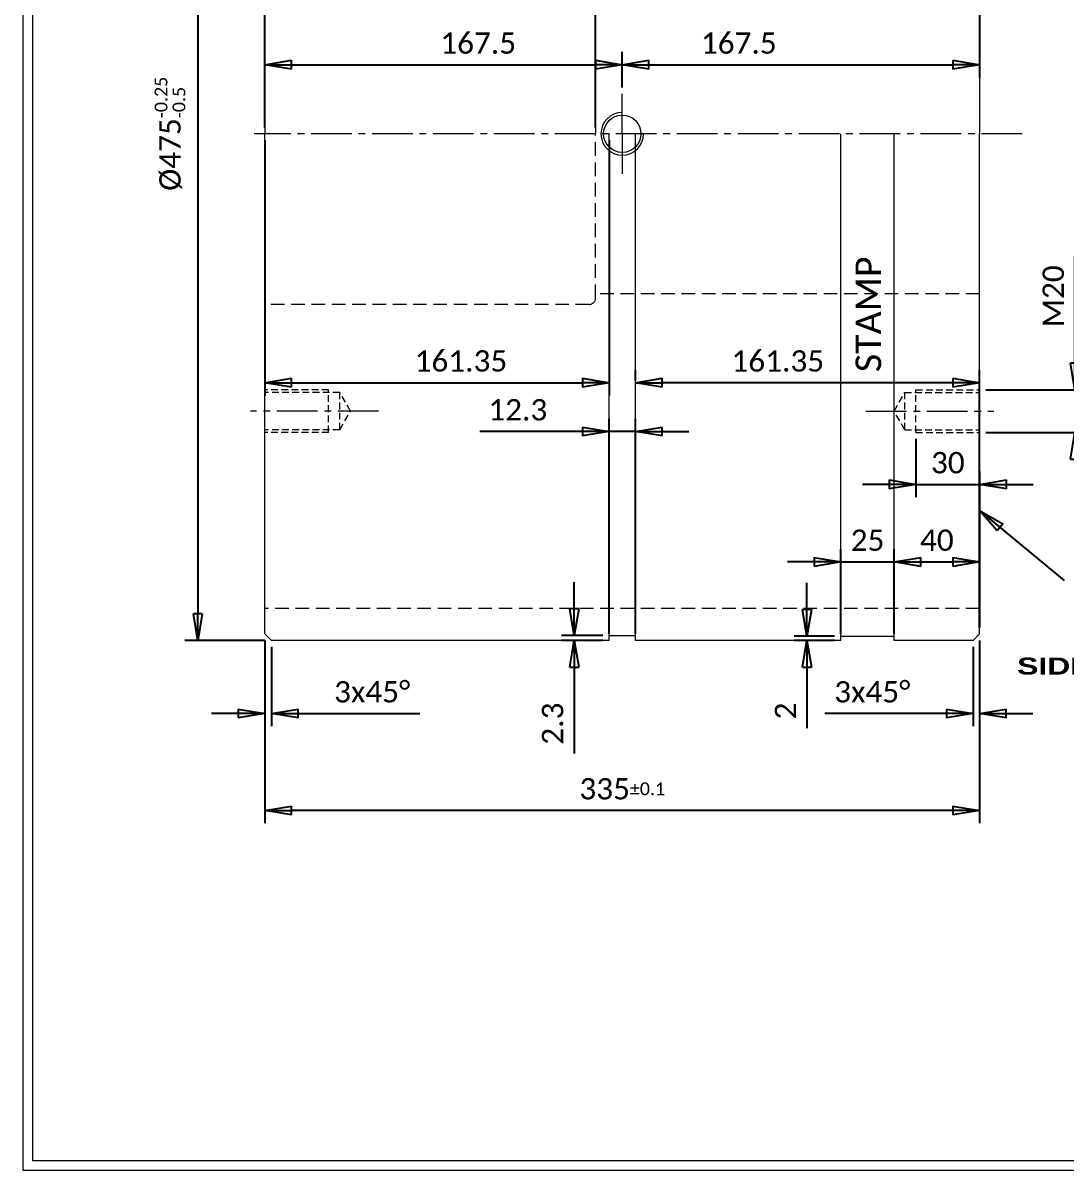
# Model space of a CAD drawing. Header units: millimetres. Extents: x -781 to 404, y -486 to 349.
# Drawn here: x -781 to -291, y -486 to 52 of the extents above; entities that cross this region are included whole.
import ezdxf
from ezdxf.enums import TextEntityAlignment as Align

# ---------------------------------------------------------------- set-up
doc = ezdxf.new("R2010")
doc.units = ezdxf.units.MM
doc.linetypes.add('CENTER2', pattern=[28.575, 19.05, -3.175, 3.175, -3.175])
doc.linetypes.add('HIDDEN2', pattern=[4.7625, 3.175, -1.5875])
doc.layers.get('0').update_dxf_attribs({"color": 6, "lineweight": 0})
for name, color, linetype, lineweight in [('1', 6, 'Continuous', 0), ('10', 6, 'Continuous', 0), ('5', 9, 'Continuous', 0), ('9', 6, 'Continuous', 0)]:
    doc.layers.add(name, color=color, linetype=linetype, lineweight=lineweight)
doc.styles.add('ISO', font='txt_____.ttf')
doc.styles.get("Standard").update_dxf_attribs({"font": 'calibri.ttf'})
doc.dimstyles.new('ISO', dxfattribs={"dimscale": 2, "dimtxt": 3.5, "dimasz": 4.375, "dimexe": 2.1, "dimexo": 1.05, "dimgap": 1.75, "dimtad": 1, "dimdsep": 46, "dimtxsty": 'Standard', "dimblk": 'CLOSED', "dimcen": 0.09, "dimclrt": 1, "dimadec": 0, "dimazin": 0, "dimtfac": 0.4, "dimtofl": 0, "dimtmove": 0, "dimatfit": 3, "dimldrblk": 'CLOSED', "dimfxl": 1, "dimtolj": 1, "dimarcsym": 0})

# ---------------------------------------------------------------- blocks, each defined once
blk = doc.blocks.new('_CLOSED')
at = {"color": 0, "linetype": 'ByBlock', "lineweight": -2}
for p, q in [((-1, 0.166667), (0, 0)), ((-1, 0.166667), (-1, -0.166667)), ((0, 0), (-1, -0.166667)), ((0, 0), (-1, 0))]:
    blk.add_line(p, q, dxfattribs=at)
blk = doc.blocks.new('*D15')
at = {"layer": '9', "color": 0, "linetype": 'Continuous', "lineweight": -2, "transparency": 16777216}
for p, q in [((-667.03, -237.5), (-667.03, -323.27)), ((-332.03, -237.5), (-332.03, -323.27)), ((-344.53, -317.27), (-654.53, -317.27))]:
    blk.add_line(p, q, dxfattribs=at)
at = {"layer": 'Defpoints', "color": 0, "linetype": 'Continuous', "transparency": 16777216}
for p in [(-667.03, -234.5), (-332.03, -234.5), (-667.03, -317.27)]:
    blk.add_point(p, dxfattribs=at)
at = {"layer": '9', "color": 0, "linetype": 'Continuous', "lineweight": -2, "transparency": 16777216, "xscale": 12.5, "yscale": 12.5, "zscale": 12.5, "rotation": 180}
blk.add_blockref('_CLOSED', (-667.03, -317.27), dxfattribs=at)
at = {"layer": '9', "color": 0, "linetype": 'Continuous', "lineweight": -2, "transparency": 16777216, "xscale": 12.5, "yscale": 12.5, "zscale": 12.5}
blk.add_blockref('_CLOSED', (-332.03, -317.27), dxfattribs=at)
at = {"layer": '9', "color": 1, "linetype": 'Continuous', "lineweight": 0, "transparency": 16777216, "insert": (-499.53, -307.15), "char_height": 10, "attachment_point": 5}
blk.add_mtext('\\A1;335{\\H6.000000;±0.1}', dxfattribs=at)
blk = doc.blocks.new('*D16')
at = {"layer": '9', "color": 0, "linetype": 'Continuous', "lineweight": -2, "transparency": 16777216}
for p, q in [((-667.03, -237.5), (-667.03, -277.81)), ((-664.03, -240.5), (-664.03, -277.81)), ((-679.53, -271.81), (-692.03, -271.81)), ((-651.53, -271.81), (-594.5, -271.81))]:
    blk.add_line(p, q, dxfattribs=at)
at = {"layer": 'Defpoints', "color": 0, "linetype": 'Continuous', "transparency": 16777216}
for p in [(-667.03, -234.5), (-664.03, -237.5), (-664.03, -271.81)]:
    blk.add_point(p, dxfattribs=at)
at = {"layer": '9', "color": 0, "linetype": 'Continuous', "lineweight": -2, "transparency": 16777216, "xscale": 12.5, "yscale": 12.5, "zscale": 12.5}
blk.add_blockref('_CLOSED', (-667.03, -271.81), dxfattribs=at)
at = {"layer": '9', "color": 0, "linetype": 'Continuous', "lineweight": -2, "transparency": 16777216, "xscale": 12.5, "yscale": 12.5, "zscale": 12.5, "rotation": 180}
blk.add_blockref('_CLOSED', (-664.03, -271.81), dxfattribs=at)
at = {"layer": '9', "color": 1, "linetype": 'Continuous', "lineweight": 0, "transparency": 16777216, "insert": (-616.76, -261.69), "char_height": 10, "attachment_point": 5}
blk.add_mtext('\\A1;3x45°', dxfattribs=at)
blk = doc.blocks.new('*D17')
at = {"layer": '9', "color": 0, "linetype": 'Continuous', "lineweight": -2, "transparency": 16777216}
for p, q in [((-667.03, 237.5), (-704.53, 237.5)), ((-698.53, 225), (-698.53, -225)), ((-667.03, -237.5), (-704.53, -237.5))]:
    blk.add_line(p, q, dxfattribs=at)
at = {"layer": 'Defpoints', "color": 0, "linetype": 'Continuous', "transparency": 16777216}
for p in [(-664.03, 237.5), (-698.53, -237.5), (-664.03, -237.5)]:
    blk.add_point(p, dxfattribs=at)
at = {"layer": '9', "color": 0, "linetype": 'Continuous', "lineweight": -2, "transparency": 16777216, "xscale": 12.5, "yscale": 12.5, "zscale": 12.5}
for p, rotation in [((-698.53, 237.5), 90), ((-698.53, -237.5), 270)]:
    blk.add_blockref('_CLOSED', p, dxfattribs=dict(at, rotation=rotation))
at = {"layer": '9', "color": 1, "linetype": 'Continuous', "lineweight": 0, "transparency": 16777216, "insert": (-711.57, 0), "char_height": 10, "attachment_point": 5, "rotation": 90}
blk.add_mtext('\\A1;%%c475{\\H6.000000;\\S-0.25^ -0.5;}', dxfattribs=at)
blk = doc.blocks.new('*D20')
at = {"layer": '9', "color": 0, "linetype": 'Continuous', "lineweight": -2, "transparency": 16777216}
for p, q in [((-667.03, -3), (-667.03, -122.69)), ((-505.68, -3), (-505.68, -122.69)), ((-654.53, -116.69), (-518.18, -116.69))]:
    blk.add_line(p, q, dxfattribs=at)
at = {"layer": 'Defpoints', "color": 0, "linetype": 'Continuous', "transparency": 16777216}
for p in [(-667.03, 0), (-505.68, 0), (-505.68, -116.69)]:
    blk.add_point(p, dxfattribs=at)
at = {"layer": '9', "color": 0, "linetype": 'Continuous', "lineweight": -2, "transparency": 16777216, "xscale": 12.5, "yscale": 12.5, "zscale": 12.5, "rotation": 180}
blk.add_blockref('_CLOSED', (-667.03, -116.69), dxfattribs=at)
at = {"layer": '9', "color": 0, "linetype": 'Continuous', "lineweight": -2, "transparency": 16777216, "xscale": 12.5, "yscale": 12.5, "zscale": 12.5}
blk.add_blockref('_CLOSED', (-505.68, -116.69), dxfattribs=at)
at = {"layer": '9', "color": 1, "linetype": 'Continuous', "lineweight": 0, "transparency": 16777216, "insert": (-575.17, -106.56), "char_height": 10, "attachment_point": 5}
blk.add_mtext('\\A1;161.35', dxfattribs=at)
blk = doc.blocks.new('*D21')
at = {"layer": '9', "color": 0, "linetype": 'Continuous', "lineweight": -2, "transparency": 16777216}
for p, q in [((-493.38, -115.75), (-493.38, -110.69)), ((-332.03, -231.5), (-332.03, -110.69)), ((-344.53, -116.69), (-480.88, -116.69))]:
    blk.add_line(p, q, dxfattribs=at)
at = {"layer": 'Defpoints', "color": 0, "linetype": 'Continuous', "transparency": 16777216}
for p in [(-493.38, -116.69), (-493.38, -118.75), (-332.03, -234.5)]:
    blk.add_point(p, dxfattribs=at)
at = {"layer": '9', "color": 0, "linetype": 'Continuous', "lineweight": -2, "transparency": 16777216, "xscale": 12.5, "yscale": 12.5, "zscale": 12.5, "rotation": 180}
blk.add_blockref('_CLOSED', (-493.38, -116.69), dxfattribs=at)
at = {"layer": '9', "color": 0, "linetype": 'Continuous', "lineweight": -2, "transparency": 16777216, "xscale": 12.5, "yscale": 12.5, "zscale": 12.5}
blk.add_blockref('_CLOSED', (-332.03, -116.69), dxfattribs=at)
at = {"layer": '9', "color": 1, "linetype": 'Continuous', "lineweight": 0, "transparency": 16777216, "insert": (-426.61, -106.56), "char_height": 10, "attachment_point": 5}
blk.add_mtext('\\A1;161.35', dxfattribs=at)
blk = doc.blocks.new('*D22')
at = {"layer": '9', "color": 0, "linetype": 'Continuous', "lineweight": -2, "transparency": 16777216}
for p, q in [((-505.68, -234.5), (-505.68, -133.57)), ((-493.38, -234.5), (-493.38, -133.57)), ((-518.18, -139.57), (-566.31, -139.57)), ((-493.38, -139.57), (-505.68, -139.57)), ((-480.88, -139.57), (-468.38, -139.57))]:
    blk.add_line(p, q, dxfattribs=at)
at = {"layer": 'Defpoints', "color": 0, "linetype": 'Continuous', "transparency": 16777216}
for p in [(-505.68, -139.57), (-505.68, -237.5), (-493.38, -237.5)]:
    blk.add_point(p, dxfattribs=at)
at = {"layer": '9', "color": 0, "linetype": 'Continuous', "lineweight": -2, "transparency": 16777216, "xscale": 12.5, "yscale": 12.5, "zscale": 12.5}
blk.add_blockref('_CLOSED', (-505.68, -139.57), dxfattribs=at)
at = {"layer": '9', "color": 0, "linetype": 'Continuous', "lineweight": -2, "transparency": 16777216, "xscale": 12.5, "yscale": 12.5, "zscale": 12.5, "rotation": 180}
blk.add_blockref('_CLOSED', (-493.38, -139.57), dxfattribs=at)
at = {"layer": '9', "color": 1, "linetype": 'Continuous', "lineweight": 0, "transparency": 16777216, "insert": (-548.5, -129.45), "char_height": 10, "attachment_point": 5}
blk.add_mtext('\\A1;12.3', dxfattribs=at)
blk = doc.blocks.new('*D23')
at = {"layer": '9', "color": 0, "linetype": 'Continuous', "lineweight": -2, "transparency": 16777216}
for p, q in [((-667.03, 3), (-667.03, 38.38)), ((-499.53, 21.75), (-499.53, 38.38)), ((-654.53, 32.38), (-512.03, 32.38))]:
    blk.add_line(p, q, dxfattribs=at)
at = {"layer": 'Defpoints', "color": 0, "linetype": 'Continuous', "transparency": 16777216}
for p in [(-499.53, 32.38), (-499.53, 18.75), (-667.03, 0)]:
    blk.add_point(p, dxfattribs=at)
at = {"layer": '9', "color": 0, "linetype": 'Continuous', "lineweight": -2, "transparency": 16777216, "xscale": 12.5, "yscale": 12.5, "zscale": 12.5, "rotation": 180}
blk.add_blockref('_CLOSED', (-667.03, 32.38), dxfattribs=at)
at = {"layer": '9', "color": 0, "linetype": 'Continuous', "lineweight": -2, "transparency": 16777216, "xscale": 12.5, "yscale": 12.5, "zscale": 12.5}
blk.add_blockref('_CLOSED', (-499.53, 32.38), dxfattribs=at)
at = {"layer": '9', "color": 1, "linetype": 'Continuous', "lineweight": 0, "transparency": 16777216, "insert": (-567.06, 42.5), "char_height": 10, "attachment_point": 5}
blk.add_mtext('\\A1;167.5', dxfattribs=at)
blk = doc.blocks.new('*D24')
at = {"layer": '9', "color": 0, "linetype": 'Continuous', "lineweight": -2, "transparency": 16777216}
for p, q in [((-332.03, 231.5), (-332.03, 26.38)), ((-499.53, 21.75), (-499.53, 38.38)), ((-487.03, 32.38), (-344.53, 32.38))]:
    blk.add_line(p, q, dxfattribs=at)
at = {"layer": 'Defpoints', "color": 0, "linetype": 'Continuous', "transparency": 16777216}
for p in [(-332.03, 234.5), (-332.03, 32.38), (-499.53, 18.75)]:
    blk.add_point(p, dxfattribs=at)
at = {"layer": '9', "color": 0, "linetype": 'Continuous', "lineweight": -2, "transparency": 16777216, "xscale": 12.5, "yscale": 12.5, "zscale": 12.5, "rotation": 180}
blk.add_blockref('_CLOSED', (-499.53, 32.38), dxfattribs=at)
at = {"layer": '9', "color": 0, "linetype": 'Continuous', "lineweight": -2, "transparency": 16777216, "xscale": 12.5, "yscale": 12.5, "zscale": 12.5}
blk.add_blockref('_CLOSED', (-332.03, 32.38), dxfattribs=at)
at = {"layer": '9', "color": 1, "linetype": 'Continuous', "lineweight": 0, "transparency": 16777216, "insert": (-444.9, 42.5), "char_height": 10, "attachment_point": 5}
blk.add_mtext('\\A1;167.5', dxfattribs=at)
blk = doc.blocks.new('*D31')
at = {"layer": '9', "color": 0, "linetype": 'Continuous', "lineweight": -2, "transparency": 16777216}
for p, q in [((-335.03, -240.5), (-335.03, -277.81)), ((-332.03, -237.5), (-332.03, -277.81)), ((-347.53, -271.81), (-404.56, -271.81)), ((-319.53, -271.81), (-307.03, -271.81))]:
    blk.add_line(p, q, dxfattribs=at)
at = {"layer": 'Defpoints', "color": 0, "linetype": 'Continuous', "transparency": 16777216}
for p in [(-332.03, -234.5), (-335.03, -237.5), (-335.03, -271.81)]:
    blk.add_point(p, dxfattribs=at)
at = {"layer": '9', "color": 0, "linetype": 'Continuous', "lineweight": -2, "transparency": 16777216, "xscale": 12.5, "yscale": 12.5, "zscale": 12.5}
blk.add_blockref('_CLOSED', (-335.03, -271.81), dxfattribs=at)
at = {"layer": '9', "color": 0, "linetype": 'Continuous', "lineweight": -2, "transparency": 16777216, "xscale": 12.5, "yscale": 12.5, "zscale": 12.5, "rotation": 180}
blk.add_blockref('_CLOSED', (-332.03, -271.81), dxfattribs=at)
at = {"layer": '9', "color": 1, "linetype": 'Continuous', "lineweight": 0, "transparency": 16777216, "insert": (-382.29, -261.69), "char_height": 10, "attachment_point": 5}
blk.add_mtext('\\A1;3x45°', dxfattribs=at)
blk = doc.blocks.new('*D32')
at = {"layer": '9', "color": 0, "linetype": 'Continuous', "lineweight": -2, "transparency": 16777216}
for p, q in [((-522.03, -222.7), (-522.03, -210.2)), ((-508.68, -235.2), (-528.03, -235.2)), ((-508.68, -237.5), (-528.03, -237.5)), ((-522.03, -250), (-522.03, -290.62))]:
    blk.add_line(p, q, dxfattribs=at)
at = {"layer": 'Defpoints', "color": 0, "linetype": 'Continuous', "transparency": 16777216}
for p in [(-505.68, -235.2), (-522.03, -237.5), (-505.68, -237.5)]:
    blk.add_point(p, dxfattribs=at)
at = {"layer": '9', "color": 0, "linetype": 'Continuous', "lineweight": -2, "transparency": 16777216, "xscale": 12.5, "yscale": 12.5, "zscale": 12.5}
for p, rotation in [((-522.03, -235.2), 270), ((-522.03, -237.5), 90)]:
    blk.add_blockref('_CLOSED', p, dxfattribs=dict(at, rotation=rotation))
at = {"layer": '9', "color": 1, "linetype": 'Continuous', "lineweight": 0, "transparency": 16777216, "insert": (-532.16, -276.56), "char_height": 10, "attachment_point": 5, "rotation": 90}
blk.add_mtext('\\A1;2.3', dxfattribs=at)
blk = doc.blocks.new('*D33')
at = {"layer": '9', "color": 0, "linetype": 'Continuous', "lineweight": -2, "transparency": 16777216}
for p, q in [((-372.03, -234.5), (-372.03, -194.73)), ((-332.03, -231.5), (-332.03, -194.73)), ((-359.53, -200.73), (-344.53, -200.73))]:
    blk.add_line(p, q, dxfattribs=at)
at = {"layer": 'Defpoints', "color": 0, "linetype": 'Continuous', "transparency": 16777216}
for p in [(-332.03, -200.73), (-332.03, -234.5), (-372.03, -237.5)]:
    blk.add_point(p, dxfattribs=at)
at = {"layer": '9', "color": 0, "linetype": 'Continuous', "lineweight": -2, "transparency": 16777216, "xscale": 12.5, "yscale": 12.5, "zscale": 12.5, "rotation": 180}
blk.add_blockref('_CLOSED', (-372.03, -200.73), dxfattribs=at)
at = {"layer": '9', "color": 0, "linetype": 'Continuous', "lineweight": -2, "transparency": 16777216, "xscale": 12.5, "yscale": 12.5, "zscale": 12.5}
blk.add_blockref('_CLOSED', (-332.03, -200.73), dxfattribs=at)
at = {"layer": '9', "color": 1, "linetype": 'Continuous', "lineweight": 0, "transparency": 16777216, "insert": (-352.03, -190.6), "char_height": 10, "attachment_point": 5}
blk.add_mtext('\\A1;40', dxfattribs=at)
blk = doc.blocks.new('*D34')
at = {"layer": '9', "color": 0, "linetype": 'Continuous', "lineweight": -2, "transparency": 16777216}
for p, q in [((-397.03, -234.5), (-397.03, -194.73)), ((-372.03, -234.5), (-372.03, -194.73)), ((-409.53, -200.73), (-422.03, -200.73)), ((-397.03, -200.73), (-372.03, -200.73)), ((-359.53, -200.73), (-347.03, -200.73))]:
    blk.add_line(p, q, dxfattribs=at)
at = {"layer": 'Defpoints', "color": 0, "linetype": 'Continuous', "transparency": 16777216}
for p in [(-372.03, -200.73), (-397.03, -237.5), (-372.03, -237.5)]:
    blk.add_point(p, dxfattribs=at)
at = {"layer": '9', "color": 0, "linetype": 'Continuous', "lineweight": -2, "transparency": 16777216, "xscale": 12.5, "yscale": 12.5, "zscale": 12.5}
blk.add_blockref('_CLOSED', (-397.03, -200.73), dxfattribs=at)
at = {"layer": '9', "color": 0, "linetype": 'Continuous', "lineweight": -2, "transparency": 16777216, "xscale": 12.5, "yscale": 12.5, "zscale": 12.5, "rotation": 180}
blk.add_blockref('_CLOSED', (-372.03, -200.73), dxfattribs=at)
at = {"layer": '9', "color": 1, "linetype": 'Continuous', "lineweight": 0, "transparency": 16777216, "insert": (-384.53, -190.6), "char_height": 10, "attachment_point": 5}
blk.add_mtext('\\A1;25', dxfattribs=at)
blk = doc.blocks.new('*D35')
at = {"layer": '9', "color": 0, "linetype": 'Continuous', "lineweight": -2, "transparency": 16777216}
for p, q in [((-412.96, -223), (-412.96, -210.5)), ((-400.03, -235.5), (-418.96, -235.5)), ((-400.03, -237.5), (-418.96, -237.5)), ((-412.96, -250), (-412.96, -278.73))]:
    blk.add_line(p, q, dxfattribs=at)
at = {"layer": 'Defpoints', "color": 0, "linetype": 'Continuous', "transparency": 16777216}
for p in [(-397.03, -235.5), (-412.96, -237.5), (-397.03, -237.5)]:
    blk.add_point(p, dxfattribs=at)
at = {"layer": '9', "color": 0, "linetype": 'Continuous', "lineweight": -2, "transparency": 16777216, "xscale": 12.5, "yscale": 12.5, "zscale": 12.5}
for p, rotation in [((-412.96, -235.5), 270), ((-412.96, -237.5), 90)]:
    blk.add_blockref('_CLOSED', p, dxfattribs=dict(at, rotation=rotation))
at = {"layer": '9', "color": 1, "linetype": 'Continuous', "lineweight": 0, "transparency": 16777216, "insert": (-423.01, -270.62), "char_height": 10, "attachment_point": 5, "rotation": 90}
blk.add_mtext('\\A1;2', dxfattribs=at)
blk = doc.blocks.new('*D36')
at = {"layer": '9', "color": 0, "linetype": 'Continuous', "lineweight": -2, "transparency": 16777216}
for p, q in [((-667.03, 3), (-667.03, 104.22)), ((-512.03, 3), (-512.03, 104.22)), ((-654.53, 98.22), (-524.53, 98.22))]:
    blk.add_line(p, q, dxfattribs=at)
at = {"layer": 'Defpoints', "color": 0, "linetype": 'Continuous', "transparency": 16777216}
for p in [(-512.03, 98.22), (-667.03, 0), (-512.03, 0)]:
    blk.add_point(p, dxfattribs=at)
at = {"layer": '9', "color": 0, "linetype": 'Continuous', "lineweight": -2, "transparency": 16777216, "xscale": 12.5, "yscale": 12.5, "zscale": 12.5, "rotation": 180}
blk.add_blockref('_CLOSED', (-667.03, 98.22), dxfattribs=at)
at = {"layer": '9', "color": 0, "linetype": 'Continuous', "lineweight": -2, "transparency": 16777216, "xscale": 12.5, "yscale": 12.5, "zscale": 12.5}
blk.add_blockref('_CLOSED', (-512.03, 98.22), dxfattribs=at)
at = {"layer": '9', "color": 1, "linetype": 'Continuous', "lineweight": 0, "transparency": 16777216, "insert": (-589.53, 108.3), "char_height": 10, "attachment_point": 5}
blk.add_mtext('\\A1;155', dxfattribs=at)
blk = doc.blocks.new('*D46')
at = {"layer": '9', "color": 0, "linetype": 'Continuous', "lineweight": -2, "transparency": 16777216}
for p, q in [((-287.29, -107.5), (-287.29, -57.43)), ((-329.07, -120), (-281.29, -120)), ((-329.07, -140), (-281.29, -140)), ((-287.29, -152.5), (-287.29, -165))]:
    blk.add_line(p, q, dxfattribs=at)
at = {"layer": 'Defpoints', "color": 0, "linetype": 'Continuous', "transparency": 16777216}
for p in [(-332.07, -120), (-332.07, -140), (-287.29, -140)]:
    blk.add_point(p, dxfattribs=at)
at = {"layer": '9', "color": 0, "linetype": 'Continuous', "lineweight": -2, "transparency": 16777216, "xscale": 12.5, "yscale": 12.5, "zscale": 12.5}
for p, rotation in [((-287.29, -120), 270), ((-287.29, -140), 90)]:
    blk.add_blockref('_CLOSED', p, dxfattribs=dict(at, rotation=rotation))
at = {"layer": '9', "color": 1, "linetype": 'Continuous', "lineweight": 0, "transparency": 16777216, "insert": (-297.41, -76.22), "char_height": 10, "attachment_point": 5, "rotation": 90}
blk.add_mtext('\\A1;M20', dxfattribs=at)
blk = doc.blocks.new('*D47')
at = {"layer": '9', "color": 0, "linetype": 'Continuous', "lineweight": -2, "transparency": 16777216}
for p, q in [((-361.88, -143), (-361.88, -170.37)), ((-331.88, -231.5), (-331.88, -158.37)), ((-374.38, -164.37), (-386.88, -164.37)), ((-361.88, -164.37), (-331.88, -164.37)), ((-319.38, -164.37), (-306.88, -164.37))]:
    blk.add_line(p, q, dxfattribs=at)
at = {"layer": 'Defpoints', "color": 0, "linetype": 'Continuous', "transparency": 16777216}
for p in [(-361.88, -140), (-331.88, -164.37), (-331.88, -234.5)]:
    blk.add_point(p, dxfattribs=at)
at = {"layer": '9', "color": 0, "linetype": 'Continuous', "lineweight": -2, "transparency": 16777216, "xscale": 12.5, "yscale": 12.5, "zscale": 12.5}
blk.add_blockref('_CLOSED', (-361.88, -164.37), dxfattribs=at)
at = {"layer": '9', "color": 0, "linetype": 'Continuous', "lineweight": -2, "transparency": 16777216, "xscale": 12.5, "yscale": 12.5, "zscale": 12.5, "rotation": 180}
blk.add_blockref('_CLOSED', (-331.88, -164.37), dxfattribs=at)
at = {"layer": '9', "color": 1, "linetype": 'Continuous', "lineweight": 0, "transparency": 16777216, "insert": (-346.88, -154.25), "char_height": 10, "attachment_point": 5}
blk.add_mtext('\\A1;30', dxfattribs=at)

msp = doc.modelspace()

# ---------------------------------------------------------------- linework, layer by layer
at = {"layer": '1', "color": 7, "linetype": 'HIDDEN2', "lineweight": 0, "ltscale": 2}
for p, q in [((-512.026, -77), (-512.026, 0)), ((-332.026, -75), (-512.026, -75)), ((-515.026, -80), (-667.026, -80)), ((-332.026, -222.5), (-667.026, -222.5))]:
    msp.add_line(p, q, dxfattribs=at)
msp.add_arc((-515.026, -77), 3, 270, 360, dxfattribs=at)
at = {"layer": '10', "color": 7, "linetype": 'Continuous', "lineweight": 0}
for p, q in [((-780.505, 349.271), (-780.505, -485.863)), ((-775.811, -481.581), (-775.811, 344.129)), ((400.104, -481.581), (-775.811, -481.581)), ((-780.505, -485.863), (404.387, -485.863))]:
    msp.add_line(p, q, dxfattribs=at)
at = {"layer": '5', "color": 7, "linetype": 'Continuous', "lineweight": 0}
for p, q in [((-667.026, 234.5), (-667.026, 0)), ((-332.026, 234.5), (-332.026, 0)), ((-512.026, 77), (-512.026, 0)), ((-667.026, -234.5), (-667.026, 0)), ((-505.676, -237.5), (-505.676, 0)), ((-493.376, -237.5), (-493.376, 0)), ((-397.026, -237.5), (-397.026, 0)), ((-372.026, -237.5), (-372.026, 0)), ((-332.026, -234.5), (-332.026, 0)), ((-667.026, -234.5), (-664.026, -237.5)), ((-505.676, -235.2), (-493.376, -235.2)), ((-397.026, -235.5), (-372.026, -235.5)), ((-332.026, -234.5), (-335.026, -237.5)), ((-505.676, -237.5), (-664.026, -237.5)), ((-397.026, -237.5), (-493.376, -237.5)), ((-335.026, -237.5), (-372.026, -237.5))]:
    msp.add_line(p, q, dxfattribs=at)
at = {"layer": '5', "color": 7, "linetype": 'CENTER2', "lineweight": 0}
for p, q in [((-499.526, 0), (-499.526, 18.75)), ((-312.026, 0), (-672.026, 0)), ((-499.526, 0), (-499.526, -18.75)), ((-613.788, -130), (-673.788, -130)), ((-385.265, -130), (-325.265, -130))]:
    msp.add_line(p, q, dxfattribs=at)
at = {"layer": '5', "color": 7, "linetype": 'HIDDEN2', "lineweight": 0}
for p, q in [((-631.984, -121.25), (-667.029, -121.25)), ((-637.174, -120), (-666.984, -120)), ((-637.174, -140), (-637.174, -120)), ((-631.984, -138.75), (-631.984, -121.25)), ((-626.932, -130), (-631.984, -121.25)), ((-372.12, -130), (-367.069, -121.25)), ((-367.069, -138.75), (-367.069, -121.25)), ((-367.069, -121.25), (-332.023, -121.25)), ((-361.879, -120), (-332.069, -120)), ((-361.879, -140), (-361.879, -120)), ((-631.984, -138.75), (-626.932, -130)), ((-367.069, -138.75), (-372.12, -130)), ((-631.984, -138.75), (-667.029, -138.75)), ((-367.069, -138.75), (-332.023, -138.75)), ((-637.174, -140), (-666.984, -140)), ((-361.879, -140), (-332.069, -140))]:
    msp.add_line(p, q, dxfattribs=at)
at = {"layer": '5', "color": 7, "linetype": 'Continuous', "lineweight": 0}
msp.add_circle((-499.526, 0), 8.75, dxfattribs=at)
msp.add_arc((-499.526, 0), 10, 90, 0, dxfattribs=at)

# ---------------------------------------------------------------- texts
at = {"layer": '10', "color": 7, "linetype": 'Continuous', "lineweight": 0, "insert": (-314.418, -245.558), "char_height": 8, "attachment_point": 1, "line_spacing_factor": 0.899982, "style": 'ISO'}
msp.add_mtext('{\\W1.34;{\\fArial|b0|i0;{\\fArial|b1|i0;SIDE SUPPORT DIE}}}', dxfattribs=at)
at = {"layer": '9', "color": 7, "linetype": 'Continuous', "lineweight": 0}
msp.add_text('STAMP', height=12, rotation=90, dxfattribs=at).set_placement((-378.152, -84.674), align=Align.CENTER)

# ---------------------------------------------------------------- dimensions: what is measured, and where the dimension line sits
dim = msp.add_aligned_dim(p1=(-664.026, 237.5), p2=(-664.026, -237.5), distance=-34.507, text='%%c<>', dimstyle='ISO', override={"dimtxt": 5, "dimasz": 6.25, "dimexe": 3, "dimexo": 1.5, "dimgap": 2.5, "dimjust": 0, "dimpost": '<>', "dimse1": 0, "dimse2": 0, "dimtol": 1, "dimtp": -0.25, "dimtm": 0.5, "dimtfac": 0.6}, dxfattribs=at)
dim.commit()
dim.dimension.update_dxf_attribs({"geometry": '*D17', "text_midpoint": (-711.565, 0)})
for base, p1, p2, override, picture, middle in [((-332.026, 32.383), (-499.526, 18.75), (-332.026, 234.5), {"dimtxt": 5, "dimasz": 6.25, "dimexe": 3, "dimexo": 1.5, "dimgap": 2.5, "dimpost": '<>', "dimtmove": 0}, '*D24', (-444.899, 32.383)), ((-499.526, 32.383), (-667.026, 0), (-499.526, 18.75), {"dimtxt": 5, "dimasz": 6.25, "dimexe": 3, "dimexo": 1.5, "dimgap": 2.5, "dimpost": '<>', "dimtmove": 0}, '*D23', (-567.064, 32.383)), ((-493.376, -116.687), (-332.026, -234.5), (-493.376, -118.75), {"dimtxt": 5, "dimasz": 6.25, "dimexe": 3, "dimexo": 1.5, "dimgap": 2.5, "dimpost": '<>'}, '*D21', (-426.605, -116.687)), ((-331.876, -164.373), (-361.879, -140), (-331.876, -234.5), {"dimtxt": 5, "dimasz": 6.25, "dimexe": 3, "dimexo": 1.5, "dimgap": 2.5, "dimpost": '<>', "dimtofl": 1}, '*D47', (-346.877, -164.373)), ((-664.026, -271.812), (-667.026, -234.5), (-664.026, -237.5), {"dimtxt": 5, "dimasz": 6.25, "dimexe": 3, "dimexo": 1.5, "dimgap": 2.5, "dimpost": '<>x45°', "dimtmove": 0}, '*D16', (-616.761, -271.812)), ((-335.026, -271.812), (-332.026, -234.5), (-335.026, -237.5), {"dimtxt": 5, "dimasz": 6.25, "dimexe": 3, "dimexo": 1.5, "dimgap": 2.5, "dimjust": 0, "dimpost": '<>x45°', "dimse1": 0, "dimse2": 0, "dimtmove": 0}, '*D31', (-382.291, -271.812))]:
    dim = msp.add_linear_dim(base=base, p1=p1, p2=p2, dimstyle='ISO', override=override, dxfattribs=at)
    dim.commit()
    dim.dimension.update_dxf_attribs({"geometry": picture, "text_midpoint": middle, "dimtype": 160})
for p1, p2, distance, override, picture, middle in [((-667.026, 0), (-512.026, 0), 98.218, {"dimtxt": 5, "dimasz": 6.25, "dimexe": 3, "dimexo": 1.5, "dimgap": 2.5, "dimpost": '<>'}, '*D36', (-589.526, 108.303)), ((-397.026, -237.5), (-372.026, -237.5), 36.774, {"dimtxt": 5, "dimasz": 6.25, "dimexe": 3, "dimexo": 1.5, "dimgap": 2.5, "dimpost": '<>', "dimtofl": 1}, '*D34', (-384.526, -190.603)), ((-332.026, -234.5), (-667.026, -234.5), 82.769, {"dimtxt": 5, "dimasz": 6.25, "dimexe": 3, "dimexo": 1.5, "dimgap": 2.5, "dimjust": 0, "dimpost": '<>', "dimse1": 0, "dimse2": 0, "dimtol": 1, "dimtp": 0.1, "dimtm": 0.1, "dimtfac": 0.6}, '*D15', (-499.526, -307.146))]:
    dim = msp.add_aligned_dim(p1=p1, p2=p2, distance=distance, dimstyle='ISO', override=override, dxfattribs=at)
    dim.commit()
    dim.dimension.update_dxf_attribs({"geometry": picture, "text_midpoint": middle})
for base, p1, p2, angle, override, picture, middle in [((-505.676, -116.687), (-667.026, 0), (-505.676, 0), 0, {"dimtxt": 5, "dimasz": 6.25, "dimexe": 3, "dimexo": 1.5, "dimgap": 2.5, "dimpost": '<>', "dimtmove": 0}, '*D20', (-575.173, -116.687)), ((-287.291, -140), (-332.069, -120), (-332.069, -140), 270, {"dimtxt": 5, "dimasz": 6.25, "dimexe": 3, "dimexo": 1.5, "dimgap": 2.5, "dimpost": 'M<>'}, '*D46', (-287.291, -76.215)), ((-505.676, -139.575), (-493.376, -237.5), (-505.676, -237.5), 180, {"dimtxt": 5, "dimasz": 6.25, "dimexe": 3, "dimexo": 1.5, "dimgap": 2.5, "dimpost": '<>', "dimtofl": 1}, '*D22', (-548.495, -139.575)), ((-522.032, -237.5), (-505.676, -235.2), (-505.676, -237.5), 270, {"dimtxt": 5, "dimasz": 6.25, "dimexe": 3, "dimexo": 1.5, "dimgap": 2.5, "dimjust": 0, "dimpost": '<>', "dimse1": 0, "dimse2": 0, "dimtmove": 0}, '*D32', (-522.032, -276.558)), ((-412.957, -237.5), (-397.026, -235.5), (-397.026, -237.5), 270, {"dimtxt": 5, "dimasz": 6.25, "dimexe": 3, "dimexo": 1.5, "dimgap": 2.5, "dimjust": 0, "dimpost": '<>', "dimse1": 0, "dimse2": 0, "dimtmove": 0}, '*D35', (-412.957, -270.615))]:
    dim = msp.add_linear_dim(base=base, p1=p1, p2=p2, angle=angle, dimstyle='ISO', override=override, dxfattribs=at)
    dim.commit()
    dim.dimension.update_dxf_attribs({"geometry": picture, "text_midpoint": middle, "dimtype": 161})
dim = msp.add_linear_dim(base=(-332.026, -200.726), p1=(-372.026, -237.5), p2=(-332.026, -234.5), dimstyle='ISO', override={"dimtxt": 5, "dimasz": 6.25, "dimexe": 3, "dimexo": 1.5, "dimgap": 2.5, "dimpost": '<>', "dimtofl": 1}, dxfattribs=at)
dim.commit()
dim.dimension.update_dxf_attribs({"geometry": '*D33', "text_midpoint": (-352.026, -190.603)})

# ---------------------------------------------------------------- leaders
msp.add_leader([(-332.026, -176.546), (-292.339, -209.411)], dimstyle='ISO', override={"dimasz": 6.25, "dimtad": 0, "dimtxsty": 'ISO', "dimldrblk": 'CLOSED'}, dxfattribs=at)

doc.saveas('drawing.dxf')
